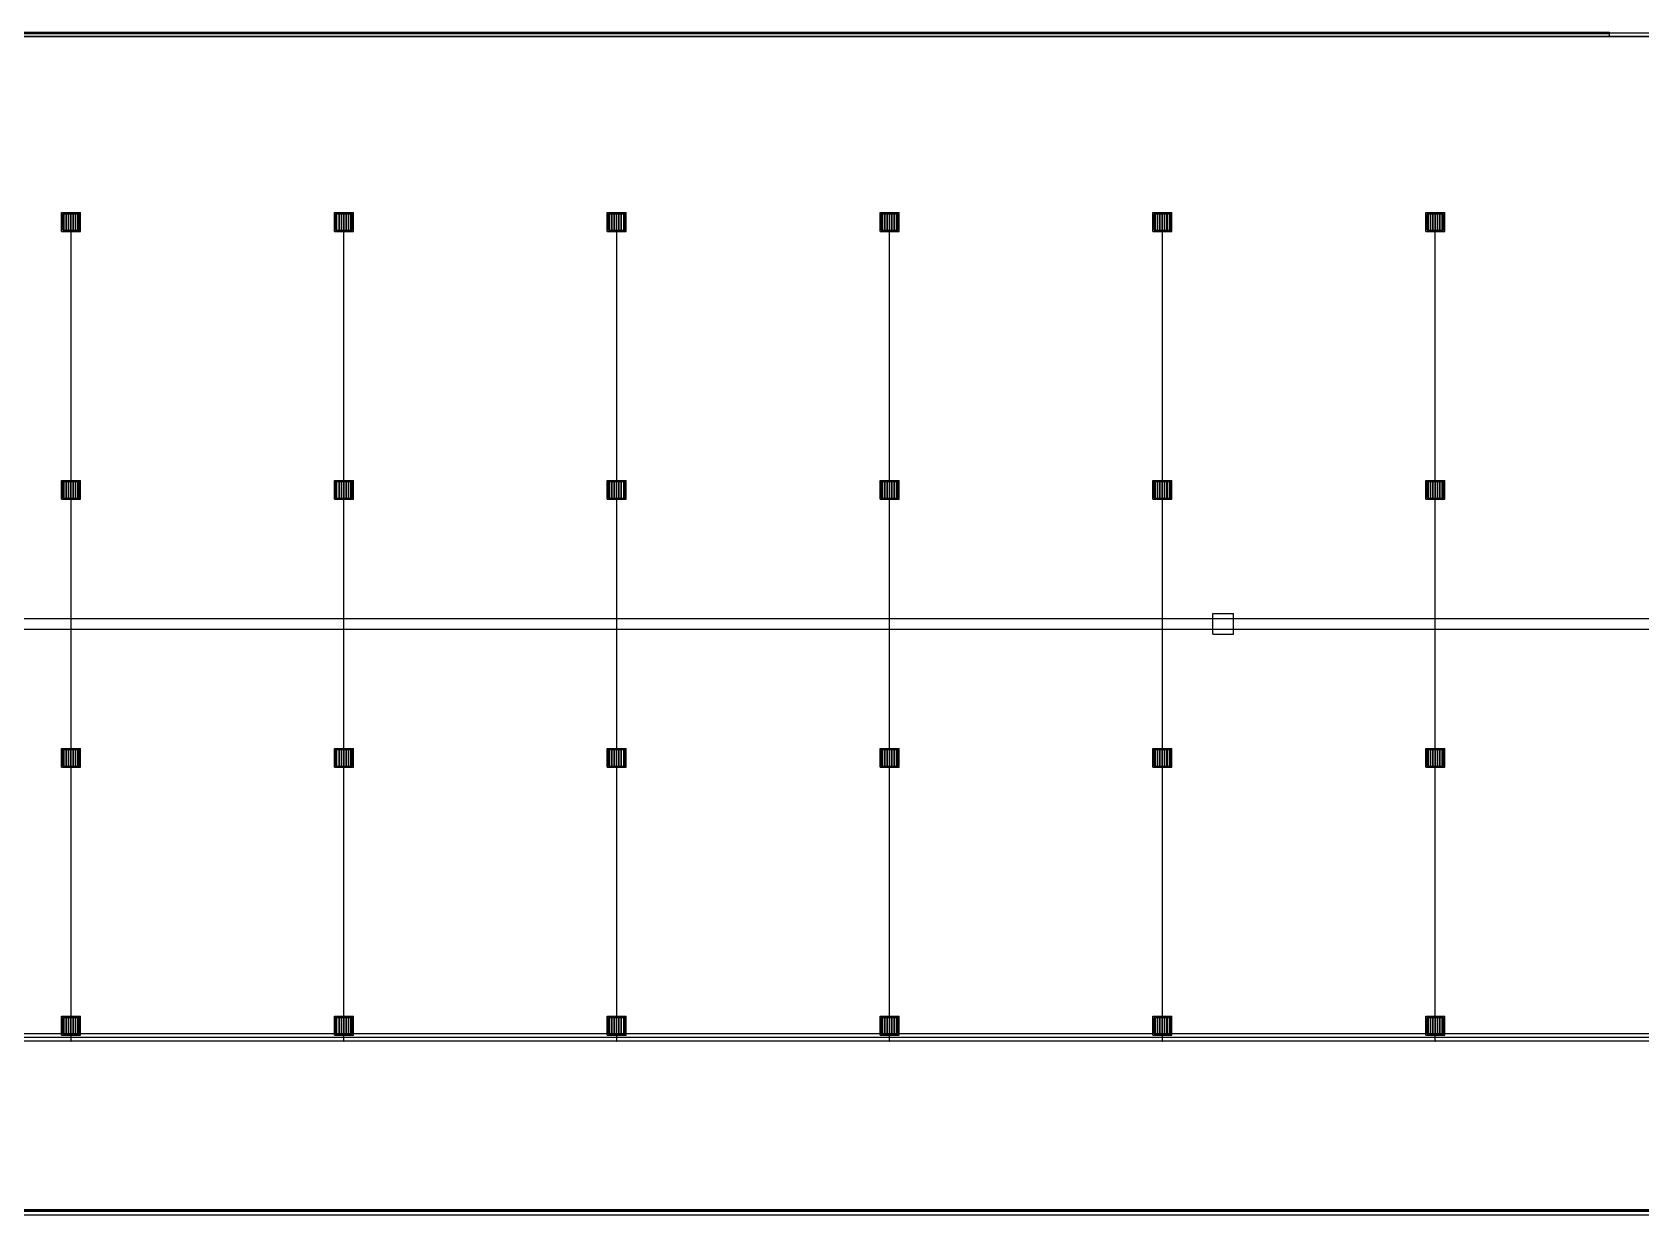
# Model space of a CAD drawing. Header units: millimetres. Extents: x 149000 to 367000, y -238120 to -197978.
# Drawn here: x 261300 to 315737, y -238000 to -197978 of the extents above; entities that cross this region are included whole.
import ezdxf

# ---------------------------------------------------------------- set-up
doc = ezdxf.new("R2010")
doc.units = ezdxf.units.MM

msp = doc.modelspace()

# ---------------------------------------------------------------- linework, layer by layer
at = {"layer": 'electrical'}
for p, q in [((262624.26, -204400), (262608.68, -204400)), ((262608.68, -204400), (262616.47, -204400)), ((262616.47, -204400), (262624.26, -204400)), ((262616.47, -232120), (262616.47, -204400)), ((271857.21, -204400), (271841.62, -204400)), ((271841.62, -204400), (271849.41, -204400)), ((271849.41, -204400), (271857.21, -204400)), ((271849.41, -232120), (271849.41, -204400)), ((281090.15, -204400), (281074.56, -204400)), ((281074.56, -204400), (281082.35, -204400)), ((281082.35, -204400), (281090.15, -204400)), ((281082.35, -232120), (281082.35, -204400)), ((290323.09, -204400), (290307.5, -204400)), ((290307.5, -204400), (290315.29, -204400)), ((290315.29, -204400), (290323.09, -204400)), ((290315.29, -232120), (290315.29, -204400)), ((299556.03, -204400), (299540.44, -204400)), ((299540.44, -204400), (299548.24, -204400)), ((299548.24, -204400), (299556.03, -204400)), ((299548.24, -232120), (299548.24, -204400)), ((308788.97, -204400), (308773.38, -204400)), ((308773.38, -204400), (308781.18, -204400)), ((308781.18, -204400), (308788.97, -204400)), ((308781.18, -232120), (308781.18, -204400)), ((334300, -231880), (181700, -231880)), ((366550, -232120), (179520, -232120)), ((334300, -232000), (181700, -232000)), ((334300, -232120), (181700, -232120)), ((262624.26, -232120), (262608.68, -232120)), ((262608.68, -232120), (262616.47, -232120)), ((262616.47, -232120), (262624.26, -232120)), ((271857.21, -232120), (271841.62, -232120)), ((271841.62, -232120), (271849.41, -232120)), ((271849.41, -232120), (271857.21, -232120)), ((281090.15, -232120), (281074.56, -232120)), ((281074.56, -232120), (281082.35, -232120)), ((281082.35, -232120), (281090.15, -232120)), ((290323.09, -232120), (290307.5, -232120)), ((290307.5, -232120), (290315.29, -232120)), ((290315.29, -232120), (290323.09, -232120)), ((299556.03, -232120), (299540.44, -232120)), ((299540.44, -232120), (299548.24, -232120)), ((299548.24, -232120), (299556.03, -232120)), ((308788.97, -232120), (308773.38, -232120)), ((308773.38, -232120), (308781.18, -232120)), ((308781.18, -232120), (308788.97, -232120)), ((192600, -237820), (366550, -237820))]:
    msp.add_line(p, q, dxfattribs=at)
at = {"layer": 'hvac'}
for p, q in [((301250, -218350), (301250, -217650)), ((301250, -217650), (301950, -217650)), ((301950, -218350), (301950, -217650)), ((181700, -217825), (334300, -217825)), ((181700, -218175), (334300, -218175)), ((301250, -218350), (301950, -218350))]:
    msp.add_line(p, q, dxfattribs=at)
at = {"layer": 'interiors'}
for p, q in [((149000, -198000), (367000, -198000)), ((366880, -198120), (149120, -198120)), ((149125, -198125), (366875, -198125)), ((201320, -197977.5), (314680, -197977.5)), ((201320, -198000), (314680, -198000)), ((201320, -198022.5), (314680, -198022.5)), ((201320, -198120), (314680, -198120)), ((314680, -198022.5), (314680, -197977.5)), ((314680, -198120), (314680, -198000)), ((366880, -237880), (149120, -237880)), ((149125, -237875), (366875, -237875)), ((366880, -237880), (259200, -237880)), ((149000, -238000), (367000, -238000)), ((259200, -238000), (367000, -238000))]:
    msp.add_line(p, q, dxfattribs=at)
at = {"layer": 'lighting'}
for p, q in [((262296.47, -204720), (262296.47, -204080)), ((262296.47, -204080), (262936.47, -204080)), ((262336.47, -204680), (262336.47, -204120)), ((262336.47, -204120), (262896.47, -204120)), ((262370.47, -204670), (262370.47, -204130)), ((262370.47, -204130), (262382.47, -204130)), ((262382.47, -204670), (262382.47, -204130)), ((262450.47, -204670), (262450.47, -204130)), ((262450.47, -204130), (262462.47, -204130)), ((262462.47, -204670), (262462.47, -204130)), ((262530.47, -204670), (262530.47, -204130)), ((262530.47, -204130), (262542.47, -204130)), ((262542.47, -204670), (262542.47, -204130)), ((262610.47, -204670), (262610.47, -204130)), ((262610.47, -204130), (262622.47, -204130)), ((262622.47, -204670), (262622.47, -204130)), ((262690.47, -204670), (262690.47, -204130)), ((262690.47, -204130), (262702.47, -204130)), ((262702.47, -204670), (262702.47, -204130)), ((262770.47, -204670), (262770.47, -204130)), ((262770.47, -204130), (262782.47, -204130)), ((262782.47, -204670), (262782.47, -204130)), ((262850.47, -204670), (262850.47, -204130)), ((262850.47, -204130), (262862.47, -204130)), ((262862.47, -204670), (262862.47, -204130)), ((262896.47, -204680), (262896.47, -204120)), ((262936.47, -204720), (262936.47, -204080)), ((271529.41, -204720), (271529.41, -204080)), ((271529.41, -204080), (272169.41, -204080)), ((271569.41, -204680), (271569.41, -204120)), ((271569.41, -204120), (272129.41, -204120)), ((271603.41, -204670), (271603.41, -204130)), ((271603.41, -204130), (271615.41, -204130)), ((271615.41, -204670), (271615.41, -204130)), ((271683.41, -204670), (271683.41, -204130)), ((271683.41, -204130), (271695.41, -204130)), ((271695.41, -204670), (271695.41, -204130)), ((271763.41, -204670), (271763.41, -204130)), ((271763.41, -204130), (271775.41, -204130)), ((271775.41, -204670), (271775.41, -204130)), ((271843.41, -204670), (271843.41, -204130)), ((271843.41, -204130), (271855.41, -204130)), ((271855.41, -204670), (271855.41, -204130)), ((271923.41, -204670), (271923.41, -204130)), ((271923.41, -204130), (271935.41, -204130)), ((271935.41, -204670), (271935.41, -204130)), ((272003.41, -204670), (272003.41, -204130)), ((272003.41, -204130), (272015.41, -204130)), ((272015.41, -204670), (272015.41, -204130)), ((272083.41, -204670), (272083.41, -204130)), ((272083.41, -204130), (272095.41, -204130)), ((272095.41, -204670), (272095.41, -204130)), ((272129.41, -204680), (272129.41, -204120)), ((272169.41, -204720), (272169.41, -204080)), ((280762.35, -204720), (280762.35, -204080)), ((280762.35, -204080), (281402.35, -204080)), ((280802.35, -204680), (280802.35, -204120)), ((280802.35, -204120), (281362.35, -204120)), ((280836.35, -204670), (280836.35, -204130)), ((280836.35, -204130), (280848.35, -204130)), ((280848.35, -204670), (280848.35, -204130)), ((280916.35, -204670), (280916.35, -204130)), ((280916.35, -204130), (280928.35, -204130)), ((280928.35, -204670), (280928.35, -204130)), ((280996.35, -204670), (280996.35, -204130)), ((280996.35, -204130), (281008.35, -204130)), ((281008.35, -204670), (281008.35, -204130)), ((281076.35, -204670), (281076.35, -204130)), ((281076.35, -204130), (281088.35, -204130)), ((281088.35, -204670), (281088.35, -204130)), ((281156.35, -204670), (281156.35, -204130)), ((281156.35, -204130), (281168.35, -204130)), ((281168.35, -204670), (281168.35, -204130)), ((281236.35, -204670), (281236.35, -204130)), ((281236.35, -204130), (281248.35, -204130)), ((281248.35, -204670), (281248.35, -204130)), ((281316.35, -204670), (281316.35, -204130)), ((281316.35, -204130), (281328.35, -204130)), ((281328.35, -204670), (281328.35, -204130)), ((281362.35, -204680), (281362.35, -204120)), ((281402.35, -204720), (281402.35, -204080)), ((289995.29, -204720), (289995.29, -204080)), ((289995.29, -204080), (290635.29, -204080)), ((290035.29, -204680), (290035.29, -204120)), ((290035.29, -204120), (290595.29, -204120)), ((290069.29, -204670), (290069.29, -204130)), ((290069.29, -204130), (290081.29, -204130)), ((290081.29, -204670), (290081.29, -204130)), ((290149.29, -204670), (290149.29, -204130)), ((290149.29, -204130), (290161.29, -204130)), ((290161.29, -204670), (290161.29, -204130)), ((290229.29, -204670), (290229.29, -204130)), ((290229.29, -204130), (290241.29, -204130)), ((290241.29, -204670), (290241.29, -204130)), ((290309.29, -204670), (290309.29, -204130)), ((290309.29, -204130), (290321.29, -204130)), ((290321.29, -204670), (290321.29, -204130)), ((290389.29, -204670), (290389.29, -204130)), ((290389.29, -204130), (290401.29, -204130)), ((290401.29, -204670), (290401.29, -204130)), ((290469.29, -204670), (290469.29, -204130)), ((290469.29, -204130), (290481.29, -204130)), ((290481.29, -204670), (290481.29, -204130)), ((290549.29, -204670), (290549.29, -204130)), ((290549.29, -204130), (290561.29, -204130)), ((290561.29, -204670), (290561.29, -204130)), ((290595.29, -204680), (290595.29, -204120)), ((290635.29, -204720), (290635.29, -204080)), ((299228.24, -204720), (299228.24, -204080)), ((299228.24, -204080), (299868.24, -204080)), ((299268.24, -204680), (299268.24, -204120)), ((299268.24, -204120), (299828.24, -204120)), ((299302.24, -204670), (299302.24, -204130)), ((299302.24, -204130), (299314.24, -204130)), ((299314.24, -204670), (299314.24, -204130)), ((299382.24, -204670), (299382.24, -204130)), ((299382.24, -204130), (299394.24, -204130)), ((299394.24, -204670), (299394.24, -204130)), ((299462.24, -204670), (299462.24, -204130)), ((299462.24, -204130), (299474.24, -204130)), ((299474.24, -204670), (299474.24, -204130)), ((299542.24, -204670), (299542.24, -204130)), ((299542.24, -204130), (299554.24, -204130)), ((299554.24, -204670), (299554.24, -204130)), ((299622.24, -204670), (299622.24, -204130)), ((299622.24, -204130), (299634.24, -204130)), ((299634.24, -204670), (299634.24, -204130)), ((299702.24, -204670), (299702.24, -204130)), ((299702.24, -204130), (299714.24, -204130)), ((299714.24, -204670), (299714.24, -204130)), ((299782.24, -204670), (299782.24, -204130)), ((299782.24, -204130), (299794.24, -204130)), ((299794.24, -204670), (299794.24, -204130)), ((299828.24, -204680), (299828.24, -204120)), ((299868.24, -204720), (299868.24, -204080)), ((308461.18, -204720), (308461.18, -204080)), ((308461.18, -204080), (309101.18, -204080)), ((308501.18, -204680), (308501.18, -204120)), ((308501.18, -204120), (309061.18, -204120)), ((308535.18, -204670), (308535.18, -204130)), ((308535.18, -204130), (308547.18, -204130)), ((308547.18, -204670), (308547.18, -204130)), ((308615.18, -204670), (308615.18, -204130)), ((308615.18, -204130), (308627.18, -204130)), ((308627.18, -204670), (308627.18, -204130)), ((308695.18, -204670), (308695.18, -204130)), ((308695.18, -204130), (308707.18, -204130)), ((308707.18, -204670), (308707.18, -204130)), ((308775.18, -204670), (308775.18, -204130)), ((308775.18, -204130), (308787.18, -204130)), ((308787.18, -204670), (308787.18, -204130)), ((308855.18, -204670), (308855.18, -204130)), ((308855.18, -204130), (308867.18, -204130)), ((308867.18, -204670), (308867.18, -204130)), ((308935.18, -204670), (308935.18, -204130)), ((308935.18, -204130), (308947.18, -204130)), ((308947.18, -204670), (308947.18, -204130)), ((309015.18, -204670), (309015.18, -204130)), ((309015.18, -204130), (309027.18, -204130)), ((309027.18, -204670), (309027.18, -204130)), ((309061.18, -204680), (309061.18, -204120)), ((309101.18, -204720), (309101.18, -204080)), ((262336.47, -204680), (262896.47, -204680)), ((262370.47, -204670), (262382.47, -204670)), ((262450.47, -204670), (262462.47, -204670)), ((262530.47, -204670), (262542.47, -204670)), ((262610.47, -204670), (262622.47, -204670)), ((262625.47, -204400), (262611.97, -204392.21)), ((262611.97, -204392.21), (262611.97, -204407.79)), ((262611.97, -204407.79), (262625.47, -204400)), ((262690.47, -204670), (262702.47, -204670)), ((262770.47, -204670), (262782.47, -204670)), ((262850.47, -204670), (262862.47, -204670)), ((271569.41, -204680), (272129.41, -204680)), ((271603.41, -204670), (271615.41, -204670)), ((271683.41, -204670), (271695.41, -204670)), ((271763.41, -204670), (271775.41, -204670)), ((271843.41, -204670), (271855.41, -204670)), ((271858.41, -204400), (271844.91, -204392.21)), ((271844.91, -204392.21), (271844.91, -204407.79)), ((271844.91, -204407.79), (271858.41, -204400)), ((271923.41, -204670), (271935.41, -204670)), ((272003.41, -204670), (272015.41, -204670)), ((272083.41, -204670), (272095.41, -204670)), ((280802.35, -204680), (281362.35, -204680)), ((280836.35, -204670), (280848.35, -204670)), ((280916.35, -204670), (280928.35, -204670)), ((280996.35, -204670), (281008.35, -204670)), ((281076.35, -204670), (281088.35, -204670)), ((281091.35, -204400), (281077.85, -204392.21)), ((281077.85, -204392.21), (281077.85, -204407.79)), ((281077.85, -204407.79), (281091.35, -204400)), ((281156.35, -204670), (281168.35, -204670)), ((281236.35, -204670), (281248.35, -204670)), ((281316.35, -204670), (281328.35, -204670)), ((290035.29, -204680), (290595.29, -204680)), ((290069.29, -204670), (290081.29, -204670)), ((290149.29, -204670), (290161.29, -204670)), ((290229.29, -204670), (290241.29, -204670)), ((290309.29, -204670), (290321.29, -204670)), ((290324.29, -204400), (290310.79, -204392.21)), ((290310.79, -204392.21), (290310.79, -204407.79)), ((290310.79, -204407.79), (290324.29, -204400)), ((290389.29, -204670), (290401.29, -204670)), ((290469.29, -204670), (290481.29, -204670)), ((290549.29, -204670), (290561.29, -204670)), ((299268.24, -204680), (299828.24, -204680)), ((299302.24, -204670), (299314.24, -204670)), ((299382.24, -204670), (299394.24, -204670)), ((299462.24, -204670), (299474.24, -204670)), ((299542.24, -204670), (299554.24, -204670)), ((299557.24, -204400), (299543.74, -204392.21)), ((299543.74, -204392.21), (299543.74, -204407.79)), ((299543.74, -204407.79), (299557.24, -204400)), ((299622.24, -204670), (299634.24, -204670)), ((299702.24, -204670), (299714.24, -204670)), ((299782.24, -204670), (299794.24, -204670)), ((308501.18, -204680), (309061.18, -204680)), ((308535.18, -204670), (308547.18, -204670)), ((308615.18, -204670), (308627.18, -204670)), ((308695.18, -204670), (308707.18, -204670)), ((308775.18, -204670), (308787.18, -204670)), ((308790.18, -204400), (308776.68, -204392.21)), ((308776.68, -204392.21), (308776.68, -204407.79)), ((308776.68, -204407.79), (308790.18, -204400)), ((308855.18, -204670), (308867.18, -204670)), ((308935.18, -204670), (308947.18, -204670)), ((309015.18, -204670), (309027.18, -204670)), ((262296.47, -204720), (262936.47, -204720)), ((271529.41, -204720), (272169.41, -204720)), ((280762.35, -204720), (281402.35, -204720)), ((289995.29, -204720), (290635.29, -204720)), ((299228.24, -204720), (299868.24, -204720)), ((308461.18, -204720), (309101.18, -204720)), ((262296.47, -213786.67), (262296.47, -213146.67)), ((262296.47, -213146.67), (262936.47, -213146.67)), ((262336.47, -213746.67), (262336.47, -213186.67)), ((262336.47, -213186.67), (262896.47, -213186.67)), ((262370.47, -213736.67), (262370.47, -213196.67)), ((262370.47, -213196.67), (262382.47, -213196.67)), ((262382.47, -213736.67), (262382.47, -213196.67)), ((262450.47, -213736.67), (262450.47, -213196.67)), ((262450.47, -213196.67), (262462.47, -213196.67)), ((262462.47, -213736.67), (262462.47, -213196.67)), ((262530.47, -213736.67), (262530.47, -213196.67)), ((262530.47, -213196.67), (262542.47, -213196.67)), ((262542.47, -213736.67), (262542.47, -213196.67)), ((262610.47, -213736.67), (262610.47, -213196.67)), ((262610.47, -213196.67), (262622.47, -213196.67)), ((262622.47, -213736.67), (262622.47, -213196.67)), ((262690.47, -213736.67), (262690.47, -213196.67)), ((262690.47, -213196.67), (262702.47, -213196.67)), ((262702.47, -213736.67), (262702.47, -213196.67)), ((262770.47, -213736.67), (262770.47, -213196.67)), ((262770.47, -213196.67), (262782.47, -213196.67)), ((262782.47, -213736.67), (262782.47, -213196.67)), ((262850.47, -213736.67), (262850.47, -213196.67)), ((262850.47, -213196.67), (262862.47, -213196.67)), ((262862.47, -213736.67), (262862.47, -213196.67)), ((262896.47, -213746.67), (262896.47, -213186.67)), ((262936.47, -213786.67), (262936.47, -213146.67)), ((271529.41, -213786.67), (271529.41, -213146.67)), ((271529.41, -213146.67), (272169.41, -213146.67)), ((271569.41, -213746.67), (271569.41, -213186.67)), ((271569.41, -213186.67), (272129.41, -213186.67)), ((271603.41, -213736.67), (271603.41, -213196.67)), ((271603.41, -213196.67), (271615.41, -213196.67)), ((271615.41, -213736.67), (271615.41, -213196.67)), ((271683.41, -213736.67), (271683.41, -213196.67)), ((271683.41, -213196.67), (271695.41, -213196.67)), ((271695.41, -213736.67), (271695.41, -213196.67)), ((271763.41, -213736.67), (271763.41, -213196.67)), ((271763.41, -213196.67), (271775.41, -213196.67)), ((271775.41, -213736.67), (271775.41, -213196.67)), ((271843.41, -213736.67), (271843.41, -213196.67)), ((271843.41, -213196.67), (271855.41, -213196.67)), ((271855.41, -213736.67), (271855.41, -213196.67)), ((271923.41, -213736.67), (271923.41, -213196.67)), ((271923.41, -213196.67), (271935.41, -213196.67)), ((271935.41, -213736.67), (271935.41, -213196.67)), ((272003.41, -213736.67), (272003.41, -213196.67)), ((272003.41, -213196.67), (272015.41, -213196.67)), ((272015.41, -213736.67), (272015.41, -213196.67)), ((272083.41, -213736.67), (272083.41, -213196.67)), ((272083.41, -213196.67), (272095.41, -213196.67)), ((272095.41, -213736.67), (272095.41, -213196.67)), ((272129.41, -213746.67), (272129.41, -213186.67)), ((272169.41, -213786.67), (272169.41, -213146.67)), ((280762.35, -213786.67), (280762.35, -213146.67)), ((280762.35, -213146.67), (281402.35, -213146.67)), ((280802.35, -213746.67), (280802.35, -213186.67)), ((280802.35, -213186.67), (281362.35, -213186.67)), ((280836.35, -213736.67), (280836.35, -213196.67)), ((280836.35, -213196.67), (280848.35, -213196.67)), ((280848.35, -213736.67), (280848.35, -213196.67)), ((280916.35, -213736.67), (280916.35, -213196.67)), ((280916.35, -213196.67), (280928.35, -213196.67)), ((280928.35, -213736.67), (280928.35, -213196.67)), ((280996.35, -213736.67), (280996.35, -213196.67)), ((280996.35, -213196.67), (281008.35, -213196.67)), ((281008.35, -213736.67), (281008.35, -213196.67)), ((281076.35, -213736.67), (281076.35, -213196.67)), ((281076.35, -213196.67), (281088.35, -213196.67)), ((281088.35, -213736.67), (281088.35, -213196.67)), ((281156.35, -213736.67), (281156.35, -213196.67)), ((281156.35, -213196.67), (281168.35, -213196.67)), ((281168.35, -213736.67), (281168.35, -213196.67)), ((281236.35, -213736.67), (281236.35, -213196.67)), ((281236.35, -213196.67), (281248.35, -213196.67)), ((281248.35, -213736.67), (281248.35, -213196.67)), ((281316.35, -213736.67), (281316.35, -213196.67)), ((281316.35, -213196.67), (281328.35, -213196.67)), ((281328.35, -213736.67), (281328.35, -213196.67)), ((281362.35, -213746.67), (281362.35, -213186.67)), ((281402.35, -213786.67), (281402.35, -213146.67)), ((289995.29, -213786.67), (289995.29, -213146.67)), ((289995.29, -213146.67), (290635.29, -213146.67)), ((290035.29, -213746.67), (290035.29, -213186.67)), ((290035.29, -213186.67), (290595.29, -213186.67)), ((290069.29, -213736.67), (290069.29, -213196.67)), ((290069.29, -213196.67), (290081.29, -213196.67)), ((290081.29, -213736.67), (290081.29, -213196.67)), ((290149.29, -213736.67), (290149.29, -213196.67)), ((290149.29, -213196.67), (290161.29, -213196.67)), ((290161.29, -213736.67), (290161.29, -213196.67)), ((290229.29, -213736.67), (290229.29, -213196.67)), ((290229.29, -213196.67), (290241.29, -213196.67)), ((290241.29, -213736.67), (290241.29, -213196.67)), ((290309.29, -213736.67), (290309.29, -213196.67)), ((290309.29, -213196.67), (290321.29, -213196.67)), ((290321.29, -213736.67), (290321.29, -213196.67)), ((290389.29, -213736.67), (290389.29, -213196.67)), ((290389.29, -213196.67), (290401.29, -213196.67)), ((290401.29, -213736.67), (290401.29, -213196.67)), ((290469.29, -213736.67), (290469.29, -213196.67)), ((290469.29, -213196.67), (290481.29, -213196.67)), ((290481.29, -213736.67), (290481.29, -213196.67)), ((290549.29, -213736.67), (290549.29, -213196.67)), ((290549.29, -213196.67), (290561.29, -213196.67)), ((290561.29, -213736.67), (290561.29, -213196.67)), ((290595.29, -213746.67), (290595.29, -213186.67)), ((290635.29, -213786.67), (290635.29, -213146.67)), ((299228.24, -213786.67), (299228.24, -213146.67)), ((299228.24, -213146.67), (299868.24, -213146.67)), ((299268.24, -213746.67), (299268.24, -213186.67)), ((299268.24, -213186.67), (299828.24, -213186.67)), ((299302.24, -213736.67), (299302.24, -213196.67)), ((299302.24, -213196.67), (299314.24, -213196.67)), ((299314.24, -213736.67), (299314.24, -213196.67)), ((299382.24, -213736.67), (299382.24, -213196.67)), ((299382.24, -213196.67), (299394.24, -213196.67)), ((299394.24, -213736.67), (299394.24, -213196.67)), ((299462.24, -213736.67), (299462.24, -213196.67)), ((299462.24, -213196.67), (299474.24, -213196.67)), ((299474.24, -213736.67), (299474.24, -213196.67)), ((299542.24, -213736.67), (299542.24, -213196.67)), ((299542.24, -213196.67), (299554.24, -213196.67)), ((299554.24, -213736.67), (299554.24, -213196.67)), ((299622.24, -213736.67), (299622.24, -213196.67)), ((299622.24, -213196.67), (299634.24, -213196.67)), ((299634.24, -213736.67), (299634.24, -213196.67)), ((299702.24, -213736.67), (299702.24, -213196.67)), ((299702.24, -213196.67), (299714.24, -213196.67)), ((299714.24, -213736.67), (299714.24, -213196.67)), ((299782.24, -213736.67), (299782.24, -213196.67)), ((299782.24, -213196.67), (299794.24, -213196.67)), ((299794.24, -213736.67), (299794.24, -213196.67)), ((299828.24, -213746.67), (299828.24, -213186.67)), ((299868.24, -213786.67), (299868.24, -213146.67)), ((308461.18, -213786.67), (308461.18, -213146.67)), ((308461.18, -213146.67), (309101.18, -213146.67)), ((308501.18, -213746.67), (308501.18, -213186.67)), ((308501.18, -213186.67), (309061.18, -213186.67)), ((308535.18, -213736.67), (308535.18, -213196.67)), ((308535.18, -213196.67), (308547.18, -213196.67)), ((308547.18, -213736.67), (308547.18, -213196.67)), ((308615.18, -213736.67), (308615.18, -213196.67)), ((308615.18, -213196.67), (308627.18, -213196.67)), ((308627.18, -213736.67), (308627.18, -213196.67)), ((308695.18, -213736.67), (308695.18, -213196.67)), ((308695.18, -213196.67), (308707.18, -213196.67)), ((308707.18, -213736.67), (308707.18, -213196.67)), ((308775.18, -213736.67), (308775.18, -213196.67)), ((308775.18, -213196.67), (308787.18, -213196.67)), ((308787.18, -213736.67), (308787.18, -213196.67)), ((308855.18, -213736.67), (308855.18, -213196.67)), ((308855.18, -213196.67), (308867.18, -213196.67)), ((308867.18, -213736.67), (308867.18, -213196.67)), ((308935.18, -213736.67), (308935.18, -213196.67)), ((308935.18, -213196.67), (308947.18, -213196.67)), ((308947.18, -213736.67), (308947.18, -213196.67)), ((309015.18, -213736.67), (309015.18, -213196.67)), ((309015.18, -213196.67), (309027.18, -213196.67)), ((309027.18, -213736.67), (309027.18, -213196.67)), ((309061.18, -213746.67), (309061.18, -213186.67)), ((309101.18, -213786.67), (309101.18, -213146.67)), ((262296.47, -213786.67), (262936.47, -213786.67)), ((262336.47, -213746.67), (262896.47, -213746.67)), ((262370.47, -213736.67), (262382.47, -213736.67)), ((262450.47, -213736.67), (262462.47, -213736.67)), ((262530.47, -213736.67), (262542.47, -213736.67)), ((262610.47, -213736.67), (262622.47, -213736.67)), ((262625.47, -213466.67), (262611.97, -213458.87)), ((262611.97, -213458.87), (262611.97, -213474.46)), ((262611.97, -213474.46), (262625.47, -213466.67)), ((262690.47, -213736.67), (262702.47, -213736.67)), ((262770.47, -213736.67), (262782.47, -213736.67)), ((262850.47, -213736.67), (262862.47, -213736.67)), ((271529.41, -213786.67), (272169.41, -213786.67)), ((271569.41, -213746.67), (272129.41, -213746.67)), ((271603.41, -213736.67), (271615.41, -213736.67)), ((271683.41, -213736.67), (271695.41, -213736.67)), ((271763.41, -213736.67), (271775.41, -213736.67)), ((271843.41, -213736.67), (271855.41, -213736.67)), ((271858.41, -213466.67), (271844.91, -213458.87)), ((271844.91, -213458.87), (271844.91, -213474.46)), ((271844.91, -213474.46), (271858.41, -213466.67)), ((271923.41, -213736.67), (271935.41, -213736.67)), ((272003.41, -213736.67), (272015.41, -213736.67)), ((272083.41, -213736.67), (272095.41, -213736.67)), ((280762.35, -213786.67), (281402.35, -213786.67)), ((280802.35, -213746.67), (281362.35, -213746.67)), ((280836.35, -213736.67), (280848.35, -213736.67)), ((280916.35, -213736.67), (280928.35, -213736.67)), ((280996.35, -213736.67), (281008.35, -213736.67)), ((281076.35, -213736.67), (281088.35, -213736.67)), ((281091.35, -213466.67), (281077.85, -213458.87)), ((281077.85, -213458.87), (281077.85, -213474.46)), ((281077.85, -213474.46), (281091.35, -213466.67)), ((281156.35, -213736.67), (281168.35, -213736.67)), ((281236.35, -213736.67), (281248.35, -213736.67)), ((281316.35, -213736.67), (281328.35, -213736.67)), ((289995.29, -213786.67), (290635.29, -213786.67)), ((290035.29, -213746.67), (290595.29, -213746.67)), ((290069.29, -213736.67), (290081.29, -213736.67)), ((290149.29, -213736.67), (290161.29, -213736.67)), ((290229.29, -213736.67), (290241.29, -213736.67)), ((290309.29, -213736.67), (290321.29, -213736.67)), ((290324.29, -213466.67), (290310.79, -213458.87)), ((290310.79, -213458.87), (290310.79, -213474.46)), ((290310.79, -213474.46), (290324.29, -213466.67)), ((290389.29, -213736.67), (290401.29, -213736.67)), ((290469.29, -213736.67), (290481.29, -213736.67)), ((290549.29, -213736.67), (290561.29, -213736.67)), ((299228.24, -213786.67), (299868.24, -213786.67)), ((299268.24, -213746.67), (299828.24, -213746.67)), ((299302.24, -213736.67), (299314.24, -213736.67)), ((299382.24, -213736.67), (299394.24, -213736.67)), ((299462.24, -213736.67), (299474.24, -213736.67)), ((299542.24, -213736.67), (299554.24, -213736.67)), ((299557.24, -213466.67), (299543.74, -213458.87)), ((299543.74, -213458.87), (299543.74, -213474.46)), ((299543.74, -213474.46), (299557.24, -213466.67)), ((299622.24, -213736.67), (299634.24, -213736.67)), ((299702.24, -213736.67), (299714.24, -213736.67)), ((299782.24, -213736.67), (299794.24, -213736.67)), ((308461.18, -213786.67), (309101.18, -213786.67)), ((308501.18, -213746.67), (309061.18, -213746.67)), ((308535.18, -213736.67), (308547.18, -213736.67)), ((308615.18, -213736.67), (308627.18, -213736.67)), ((308695.18, -213736.67), (308707.18, -213736.67)), ((308775.18, -213736.67), (308787.18, -213736.67)), ((308790.18, -213466.67), (308776.68, -213458.87)), ((308776.68, -213458.87), (308776.68, -213474.46)), ((308776.68, -213474.46), (308790.18, -213466.67)), ((308855.18, -213736.67), (308867.18, -213736.67)), ((308935.18, -213736.67), (308947.18, -213736.67)), ((309015.18, -213736.67), (309027.18, -213736.67)), ((262296.47, -222853.33), (262296.47, -222213.33)), ((262296.47, -222213.33), (262936.47, -222213.33)), ((262336.47, -222813.33), (262336.47, -222253.33)), ((262336.47, -222253.33), (262896.47, -222253.33)), ((262370.47, -222803.33), (262370.47, -222263.33)), ((262370.47, -222263.33), (262382.47, -222263.33)), ((262382.47, -222803.33), (262382.47, -222263.33)), ((262450.47, -222803.33), (262450.47, -222263.33)), ((262450.47, -222263.33), (262462.47, -222263.33)), ((262462.47, -222803.33), (262462.47, -222263.33)), ((262530.47, -222803.33), (262530.47, -222263.33)), ((262530.47, -222263.33), (262542.47, -222263.33)), ((262542.47, -222803.33), (262542.47, -222263.33)), ((262610.47, -222803.33), (262610.47, -222263.33)), ((262610.47, -222263.33), (262622.47, -222263.33)), ((262625.47, -222533.33), (262611.97, -222525.54)), ((262611.97, -222525.54), (262611.97, -222541.13)), ((262611.97, -222541.13), (262625.47, -222533.33)), ((262622.47, -222803.33), (262622.47, -222263.33)), ((262690.47, -222803.33), (262690.47, -222263.33)), ((262690.47, -222263.33), (262702.47, -222263.33)), ((262702.47, -222803.33), (262702.47, -222263.33)), ((262770.47, -222803.33), (262770.47, -222263.33)), ((262770.47, -222263.33), (262782.47, -222263.33)), ((262782.47, -222803.33), (262782.47, -222263.33)), ((262850.47, -222803.33), (262850.47, -222263.33)), ((262850.47, -222263.33), (262862.47, -222263.33)), ((262862.47, -222803.33), (262862.47, -222263.33)), ((262896.47, -222813.33), (262896.47, -222253.33)), ((262936.47, -222853.33), (262936.47, -222213.33)), ((271529.41, -222853.33), (271529.41, -222213.33)), ((271529.41, -222213.33), (272169.41, -222213.33)), ((271569.41, -222813.33), (271569.41, -222253.33)), ((271569.41, -222253.33), (272129.41, -222253.33)), ((271603.41, -222803.33), (271603.41, -222263.33)), ((271603.41, -222263.33), (271615.41, -222263.33)), ((271615.41, -222803.33), (271615.41, -222263.33)), ((271683.41, -222803.33), (271683.41, -222263.33)), ((271683.41, -222263.33), (271695.41, -222263.33)), ((271695.41, -222803.33), (271695.41, -222263.33)), ((271763.41, -222803.33), (271763.41, -222263.33)), ((271763.41, -222263.33), (271775.41, -222263.33)), ((271775.41, -222803.33), (271775.41, -222263.33)), ((271843.41, -222803.33), (271843.41, -222263.33)), ((271843.41, -222263.33), (271855.41, -222263.33)), ((271858.41, -222533.33), (271844.91, -222525.54)), ((271844.91, -222525.54), (271844.91, -222541.13)), ((271844.91, -222541.13), (271858.41, -222533.33)), ((271855.41, -222803.33), (271855.41, -222263.33)), ((271923.41, -222803.33), (271923.41, -222263.33)), ((271923.41, -222263.33), (271935.41, -222263.33)), ((271935.41, -222803.33), (271935.41, -222263.33)), ((272003.41, -222803.33), (272003.41, -222263.33)), ((272003.41, -222263.33), (272015.41, -222263.33)), ((272015.41, -222803.33), (272015.41, -222263.33)), ((272083.41, -222803.33), (272083.41, -222263.33)), ((272083.41, -222263.33), (272095.41, -222263.33)), ((272095.41, -222803.33), (272095.41, -222263.33)), ((272129.41, -222813.33), (272129.41, -222253.33)), ((272169.41, -222853.33), (272169.41, -222213.33)), ((280762.35, -222853.33), (280762.35, -222213.33)), ((280762.35, -222213.33), (281402.35, -222213.33)), ((280802.35, -222813.33), (280802.35, -222253.33)), ((280802.35, -222253.33), (281362.35, -222253.33)), ((280836.35, -222803.33), (280836.35, -222263.33)), ((280836.35, -222263.33), (280848.35, -222263.33)), ((280848.35, -222803.33), (280848.35, -222263.33)), ((280916.35, -222803.33), (280916.35, -222263.33)), ((280916.35, -222263.33), (280928.35, -222263.33)), ((280928.35, -222803.33), (280928.35, -222263.33)), ((280996.35, -222803.33), (280996.35, -222263.33)), ((280996.35, -222263.33), (281008.35, -222263.33)), ((281008.35, -222803.33), (281008.35, -222263.33)), ((281076.35, -222803.33), (281076.35, -222263.33)), ((281076.35, -222263.33), (281088.35, -222263.33)), ((281091.35, -222533.33), (281077.85, -222525.54)), ((281077.85, -222525.54), (281077.85, -222541.13)), ((281077.85, -222541.13), (281091.35, -222533.33)), ((281088.35, -222803.33), (281088.35, -222263.33)), ((281156.35, -222803.33), (281156.35, -222263.33)), ((281156.35, -222263.33), (281168.35, -222263.33)), ((281168.35, -222803.33), (281168.35, -222263.33)), ((281236.35, -222803.33), (281236.35, -222263.33)), ((281236.35, -222263.33), (281248.35, -222263.33)), ((281248.35, -222803.33), (281248.35, -222263.33)), ((281316.35, -222803.33), (281316.35, -222263.33)), ((281316.35, -222263.33), (281328.35, -222263.33)), ((281328.35, -222803.33), (281328.35, -222263.33)), ((281362.35, -222813.33), (281362.35, -222253.33)), ((281402.35, -222853.33), (281402.35, -222213.33)), ((289995.29, -222853.33), (289995.29, -222213.33)), ((289995.29, -222213.33), (290635.29, -222213.33)), ((290035.29, -222813.33), (290035.29, -222253.33)), ((290035.29, -222253.33), (290595.29, -222253.33)), ((290069.29, -222803.33), (290069.29, -222263.33)), ((290069.29, -222263.33), (290081.29, -222263.33)), ((290081.29, -222803.33), (290081.29, -222263.33)), ((290149.29, -222803.33), (290149.29, -222263.33)), ((290149.29, -222263.33), (290161.29, -222263.33)), ((290161.29, -222803.33), (290161.29, -222263.33)), ((290229.29, -222803.33), (290229.29, -222263.33)), ((290229.29, -222263.33), (290241.29, -222263.33)), ((290241.29, -222803.33), (290241.29, -222263.33)), ((290309.29, -222803.33), (290309.29, -222263.33)), ((290309.29, -222263.33), (290321.29, -222263.33)), ((290324.29, -222533.33), (290310.79, -222525.54)), ((290310.79, -222525.54), (290310.79, -222541.13)), ((290310.79, -222541.13), (290324.29, -222533.33)), ((290321.29, -222803.33), (290321.29, -222263.33)), ((290389.29, -222803.33), (290389.29, -222263.33)), ((290389.29, -222263.33), (290401.29, -222263.33)), ((290401.29, -222803.33), (290401.29, -222263.33)), ((290469.29, -222803.33), (290469.29, -222263.33)), ((290469.29, -222263.33), (290481.29, -222263.33)), ((290481.29, -222803.33), (290481.29, -222263.33)), ((290549.29, -222803.33), (290549.29, -222263.33)), ((290549.29, -222263.33), (290561.29, -222263.33)), ((290561.29, -222803.33), (290561.29, -222263.33)), ((290595.29, -222813.33), (290595.29, -222253.33)), ((290635.29, -222853.33), (290635.29, -222213.33)), ((299228.24, -222853.33), (299228.24, -222213.33)), ((299228.24, -222213.33), (299868.24, -222213.33)), ((299268.24, -222813.33), (299268.24, -222253.33)), ((299268.24, -222253.33), (299828.24, -222253.33)), ((299302.24, -222803.33), (299302.24, -222263.33)), ((299302.24, -222263.33), (299314.24, -222263.33)), ((299314.24, -222803.33), (299314.24, -222263.33)), ((299382.24, -222803.33), (299382.24, -222263.33)), ((299382.24, -222263.33), (299394.24, -222263.33)), ((299394.24, -222803.33), (299394.24, -222263.33)), ((299462.24, -222803.33), (299462.24, -222263.33)), ((299462.24, -222263.33), (299474.24, -222263.33)), ((299474.24, -222803.33), (299474.24, -222263.33)), ((299542.24, -222803.33), (299542.24, -222263.33)), ((299542.24, -222263.33), (299554.24, -222263.33)), ((299557.24, -222533.33), (299543.74, -222525.54)), ((299543.74, -222525.54), (299543.74, -222541.13)), ((299543.74, -222541.13), (299557.24, -222533.33)), ((299554.24, -222803.33), (299554.24, -222263.33)), ((299622.24, -222803.33), (299622.24, -222263.33)), ((299622.24, -222263.33), (299634.24, -222263.33)), ((299634.24, -222803.33), (299634.24, -222263.33)), ((299702.24, -222803.33), (299702.24, -222263.33)), ((299702.24, -222263.33), (299714.24, -222263.33)), ((299714.24, -222803.33), (299714.24, -222263.33)), ((299782.24, -222803.33), (299782.24, -222263.33)), ((299782.24, -222263.33), (299794.24, -222263.33)), ((299794.24, -222803.33), (299794.24, -222263.33)), ((299828.24, -222813.33), (299828.24, -222253.33)), ((299868.24, -222853.33), (299868.24, -222213.33)), ((308461.18, -222853.33), (308461.18, -222213.33)), ((308461.18, -222213.33), (309101.18, -222213.33)), ((308501.18, -222813.33), (308501.18, -222253.33)), ((308501.18, -222253.33), (309061.18, -222253.33)), ((308535.18, -222803.33), (308535.18, -222263.33)), ((308535.18, -222263.33), (308547.18, -222263.33)), ((308547.18, -222803.33), (308547.18, -222263.33)), ((308615.18, -222803.33), (308615.18, -222263.33)), ((308615.18, -222263.33), (308627.18, -222263.33)), ((308627.18, -222803.33), (308627.18, -222263.33)), ((308695.18, -222803.33), (308695.18, -222263.33)), ((308695.18, -222263.33), (308707.18, -222263.33)), ((308707.18, -222803.33), (308707.18, -222263.33)), ((308775.18, -222803.33), (308775.18, -222263.33)), ((308775.18, -222263.33), (308787.18, -222263.33)), ((308790.18, -222533.33), (308776.68, -222525.54)), ((308776.68, -222525.54), (308776.68, -222541.13)), ((308776.68, -222541.13), (308790.18, -222533.33)), ((308787.18, -222803.33), (308787.18, -222263.33)), ((308855.18, -222803.33), (308855.18, -222263.33)), ((308855.18, -222263.33), (308867.18, -222263.33)), ((308867.18, -222803.33), (308867.18, -222263.33)), ((308935.18, -222803.33), (308935.18, -222263.33)), ((308935.18, -222263.33), (308947.18, -222263.33)), ((308947.18, -222803.33), (308947.18, -222263.33)), ((309015.18, -222803.33), (309015.18, -222263.33)), ((309015.18, -222263.33), (309027.18, -222263.33)), ((309027.18, -222803.33), (309027.18, -222263.33)), ((309061.18, -222813.33), (309061.18, -222253.33)), ((309101.18, -222853.33), (309101.18, -222213.33)), ((262296.47, -222853.33), (262936.47, -222853.33)), ((262336.47, -222813.33), (262896.47, -222813.33)), ((262370.47, -222803.33), (262382.47, -222803.33)), ((262450.47, -222803.33), (262462.47, -222803.33)), ((262530.47, -222803.33), (262542.47, -222803.33)), ((262610.47, -222803.33), (262622.47, -222803.33)), ((262690.47, -222803.33), (262702.47, -222803.33)), ((262770.47, -222803.33), (262782.47, -222803.33)), ((262850.47, -222803.33), (262862.47, -222803.33)), ((271529.41, -222853.33), (272169.41, -222853.33)), ((271569.41, -222813.33), (272129.41, -222813.33)), ((271603.41, -222803.33), (271615.41, -222803.33)), ((271683.41, -222803.33), (271695.41, -222803.33)), ((271763.41, -222803.33), (271775.41, -222803.33)), ((271843.41, -222803.33), (271855.41, -222803.33)), ((271923.41, -222803.33), (271935.41, -222803.33)), ((272003.41, -222803.33), (272015.41, -222803.33)), ((272083.41, -222803.33), (272095.41, -222803.33)), ((280762.35, -222853.33), (281402.35, -222853.33)), ((280802.35, -222813.33), (281362.35, -222813.33)), ((280836.35, -222803.33), (280848.35, -222803.33)), ((280916.35, -222803.33), (280928.35, -222803.33)), ((280996.35, -222803.33), (281008.35, -222803.33)), ((281076.35, -222803.33), (281088.35, -222803.33)), ((281156.35, -222803.33), (281168.35, -222803.33)), ((281236.35, -222803.33), (281248.35, -222803.33)), ((281316.35, -222803.33), (281328.35, -222803.33)), ((289995.29, -222853.33), (290635.29, -222853.33)), ((290035.29, -222813.33), (290595.29, -222813.33)), ((290069.29, -222803.33), (290081.29, -222803.33)), ((290149.29, -222803.33), (290161.29, -222803.33)), ((290229.29, -222803.33), (290241.29, -222803.33)), ((290309.29, -222803.33), (290321.29, -222803.33)), ((290389.29, -222803.33), (290401.29, -222803.33)), ((290469.29, -222803.33), (290481.29, -222803.33)), ((290549.29, -222803.33), (290561.29, -222803.33)), ((299228.24, -222853.33), (299868.24, -222853.33)), ((299268.24, -222813.33), (299828.24, -222813.33)), ((299302.24, -222803.33), (299314.24, -222803.33)), ((299382.24, -222803.33), (299394.24, -222803.33)), ((299462.24, -222803.33), (299474.24, -222803.33)), ((299542.24, -222803.33), (299554.24, -222803.33)), ((299622.24, -222803.33), (299634.24, -222803.33)), ((299702.24, -222803.33), (299714.24, -222803.33)), ((299782.24, -222803.33), (299794.24, -222803.33)), ((308461.18, -222853.33), (309101.18, -222853.33)), ((308501.18, -222813.33), (309061.18, -222813.33)), ((308535.18, -222803.33), (308547.18, -222803.33)), ((308615.18, -222803.33), (308627.18, -222803.33)), ((308695.18, -222803.33), (308707.18, -222803.33)), ((308775.18, -222803.33), (308787.18, -222803.33)), ((308855.18, -222803.33), (308867.18, -222803.33)), ((308935.18, -222803.33), (308947.18, -222803.33)), ((309015.18, -222803.33), (309027.18, -222803.33)), ((262296.47, -231920), (262296.47, -231280)), ((262296.47, -231280), (262936.47, -231280)), ((262336.47, -231880), (262336.47, -231320)), ((262336.47, -231320), (262896.47, -231320)), ((262370.47, -231870), (262370.47, -231330)), ((262370.47, -231330), (262382.47, -231330)), ((262382.47, -231870), (262382.47, -231330)), ((262450.47, -231870), (262450.47, -231330)), ((262450.47, -231330), (262462.47, -231330)), ((262462.47, -231870), (262462.47, -231330)), ((262530.47, -231870), (262530.47, -231330)), ((262530.47, -231330), (262542.47, -231330)), ((262542.47, -231870), (262542.47, -231330)), ((262610.47, -231870), (262610.47, -231330)), ((262610.47, -231330), (262622.47, -231330)), ((262622.47, -231870), (262622.47, -231330)), ((262690.47, -231870), (262690.47, -231330)), ((262690.47, -231330), (262702.47, -231330)), ((262702.47, -231870), (262702.47, -231330)), ((262770.47, -231870), (262770.47, -231330)), ((262770.47, -231330), (262782.47, -231330)), ((262782.47, -231870), (262782.47, -231330)), ((262850.47, -231870), (262850.47, -231330)), ((262850.47, -231330), (262862.47, -231330)), ((262862.47, -231870), (262862.47, -231330)), ((262896.47, -231880), (262896.47, -231320)), ((262936.47, -231920), (262936.47, -231280)), ((271529.41, -231920), (271529.41, -231280)), ((271529.41, -231280), (272169.41, -231280)), ((271569.41, -231880), (271569.41, -231320)), ((271569.41, -231320), (272129.41, -231320)), ((271603.41, -231870), (271603.41, -231330)), ((271603.41, -231330), (271615.41, -231330)), ((271615.41, -231870), (271615.41, -231330)), ((271683.41, -231870), (271683.41, -231330)), ((271683.41, -231330), (271695.41, -231330)), ((271695.41, -231870), (271695.41, -231330)), ((271763.41, -231870), (271763.41, -231330)), ((271763.41, -231330), (271775.41, -231330)), ((271775.41, -231870), (271775.41, -231330)), ((271843.41, -231870), (271843.41, -231330)), ((271843.41, -231330), (271855.41, -231330)), ((271855.41, -231870), (271855.41, -231330)), ((271923.41, -231870), (271923.41, -231330)), ((271923.41, -231330), (271935.41, -231330)), ((271935.41, -231870), (271935.41, -231330)), ((272003.41, -231870), (272003.41, -231330)), ((272003.41, -231330), (272015.41, -231330)), ((272015.41, -231870), (272015.41, -231330)), ((272083.41, -231870), (272083.41, -231330)), ((272083.41, -231330), (272095.41, -231330)), ((272095.41, -231870), (272095.41, -231330)), ((272129.41, -231880), (272129.41, -231320)), ((272169.41, -231920), (272169.41, -231280)), ((280762.35, -231920), (280762.35, -231280)), ((280762.35, -231280), (281402.35, -231280)), ((280802.35, -231880), (280802.35, -231320)), ((280802.35, -231320), (281362.35, -231320)), ((280836.35, -231870), (280836.35, -231330)), ((280836.35, -231330), (280848.35, -231330)), ((280848.35, -231870), (280848.35, -231330)), ((280916.35, -231870), (280916.35, -231330)), ((280916.35, -231330), (280928.35, -231330)), ((280928.35, -231870), (280928.35, -231330)), ((280996.35, -231870), (280996.35, -231330)), ((280996.35, -231330), (281008.35, -231330)), ((281008.35, -231870), (281008.35, -231330)), ((281076.35, -231870), (281076.35, -231330)), ((281076.35, -231330), (281088.35, -231330)), ((281088.35, -231870), (281088.35, -231330)), ((281156.35, -231870), (281156.35, -231330)), ((281156.35, -231330), (281168.35, -231330)), ((281168.35, -231870), (281168.35, -231330)), ((281236.35, -231870), (281236.35, -231330)), ((281236.35, -231330), (281248.35, -231330)), ((281248.35, -231870), (281248.35, -231330)), ((281316.35, -231870), (281316.35, -231330)), ((281316.35, -231330), (281328.35, -231330)), ((281328.35, -231870), (281328.35, -231330)), ((281362.35, -231880), (281362.35, -231320)), ((281402.35, -231920), (281402.35, -231280)), ((289995.29, -231920), (289995.29, -231280)), ((289995.29, -231280), (290635.29, -231280)), ((290035.29, -231880), (290035.29, -231320)), ((290035.29, -231320), (290595.29, -231320)), ((290069.29, -231870), (290069.29, -231330)), ((290069.29, -231330), (290081.29, -231330)), ((290081.29, -231870), (290081.29, -231330)), ((290149.29, -231870), (290149.29, -231330)), ((290149.29, -231330), (290161.29, -231330)), ((290161.29, -231870), (290161.29, -231330)), ((290229.29, -231870), (290229.29, -231330)), ((290229.29, -231330), (290241.29, -231330)), ((290241.29, -231870), (290241.29, -231330)), ((290309.29, -231870), (290309.29, -231330)), ((290309.29, -231330), (290321.29, -231330)), ((290321.29, -231870), (290321.29, -231330)), ((290389.29, -231870), (290389.29, -231330)), ((290389.29, -231330), (290401.29, -231330)), ((290401.29, -231870), (290401.29, -231330)), ((290469.29, -231870), (290469.29, -231330)), ((290469.29, -231330), (290481.29, -231330)), ((290481.29, -231870), (290481.29, -231330)), ((290549.29, -231870), (290549.29, -231330)), ((290549.29, -231330), (290561.29, -231330)), ((290561.29, -231870), (290561.29, -231330)), ((290595.29, -231880), (290595.29, -231320)), ((290635.29, -231920), (290635.29, -231280)), ((299228.24, -231920), (299228.24, -231280)), ((299228.24, -231280), (299868.24, -231280)), ((299268.24, -231880), (299268.24, -231320)), ((299268.24, -231320), (299828.24, -231320)), ((299302.24, -231870), (299302.24, -231330)), ((299302.24, -231330), (299314.24, -231330)), ((299314.24, -231870), (299314.24, -231330)), ((299382.24, -231870), (299382.24, -231330)), ((299382.24, -231330), (299394.24, -231330)), ((299394.24, -231870), (299394.24, -231330)), ((299462.24, -231870), (299462.24, -231330)), ((299462.24, -231330), (299474.24, -231330)), ((299474.24, -231870), (299474.24, -231330)), ((299542.24, -231870), (299542.24, -231330)), ((299542.24, -231330), (299554.24, -231330)), ((299554.24, -231870), (299554.24, -231330)), ((299622.24, -231870), (299622.24, -231330)), ((299622.24, -231330), (299634.24, -231330)), ((299634.24, -231870), (299634.24, -231330)), ((299702.24, -231870), (299702.24, -231330)), ((299702.24, -231330), (299714.24, -231330)), ((299714.24, -231870), (299714.24, -231330)), ((299782.24, -231870), (299782.24, -231330)), ((299782.24, -231330), (299794.24, -231330)), ((299794.24, -231870), (299794.24, -231330)), ((299828.24, -231880), (299828.24, -231320)), ((299868.24, -231920), (299868.24, -231280)), ((308461.18, -231920), (308461.18, -231280)), ((308461.18, -231280), (309101.18, -231280)), ((308501.18, -231880), (308501.18, -231320)), ((308501.18, -231320), (309061.18, -231320)), ((308535.18, -231870), (308535.18, -231330)), ((308535.18, -231330), (308547.18, -231330)), ((308547.18, -231870), (308547.18, -231330)), ((308615.18, -231870), (308615.18, -231330)), ((308615.18, -231330), (308627.18, -231330)), ((308627.18, -231870), (308627.18, -231330)), ((308695.18, -231870), (308695.18, -231330)), ((308695.18, -231330), (308707.18, -231330)), ((308707.18, -231870), (308707.18, -231330)), ((308775.18, -231870), (308775.18, -231330)), ((308775.18, -231330), (308787.18, -231330)), ((308787.18, -231870), (308787.18, -231330)), ((308855.18, -231870), (308855.18, -231330)), ((308855.18, -231330), (308867.18, -231330)), ((308867.18, -231870), (308867.18, -231330)), ((308935.18, -231870), (308935.18, -231330)), ((308935.18, -231330), (308947.18, -231330)), ((308947.18, -231870), (308947.18, -231330)), ((309015.18, -231870), (309015.18, -231330)), ((309015.18, -231330), (309027.18, -231330)), ((309027.18, -231870), (309027.18, -231330)), ((309061.18, -231880), (309061.18, -231320)), ((309101.18, -231920), (309101.18, -231280)), ((262336.47, -231880), (262896.47, -231880)), ((262370.47, -231870), (262382.47, -231870)), ((262450.47, -231870), (262462.47, -231870)), ((262530.47, -231870), (262542.47, -231870)), ((262610.47, -231870), (262622.47, -231870)), ((262625.47, -231600), (262611.97, -231592.21)), ((262611.97, -231592.21), (262611.97, -231607.79)), ((262611.97, -231607.79), (262625.47, -231600)), ((262690.47, -231870), (262702.47, -231870)), ((262770.47, -231870), (262782.47, -231870)), ((262850.47, -231870), (262862.47, -231870)), ((271569.41, -231880), (272129.41, -231880)), ((271603.41, -231870), (271615.41, -231870)), ((271683.41, -231870), (271695.41, -231870)), ((271763.41, -231870), (271775.41, -231870)), ((271843.41, -231870), (271855.41, -231870)), ((271858.41, -231600), (271844.91, -231592.21)), ((271844.91, -231592.21), (271844.91, -231607.79)), ((271844.91, -231607.79), (271858.41, -231600)), ((271923.41, -231870), (271935.41, -231870)), ((272003.41, -231870), (272015.41, -231870)), ((272083.41, -231870), (272095.41, -231870)), ((280802.35, -231880), (281362.35, -231880)), ((280836.35, -231870), (280848.35, -231870)), ((280916.35, -231870), (280928.35, -231870)), ((280996.35, -231870), (281008.35, -231870)), ((281076.35, -231870), (281088.35, -231870)), ((281091.35, -231600), (281077.85, -231592.21)), ((281077.85, -231592.21), (281077.85, -231607.79)), ((281077.85, -231607.79), (281091.35, -231600)), ((281156.35, -231870), (281168.35, -231870)), ((281236.35, -231870), (281248.35, -231870)), ((281316.35, -231870), (281328.35, -231870)), ((290035.29, -231880), (290595.29, -231880)), ((290069.29, -231870), (290081.29, -231870)), ((290149.29, -231870), (290161.29, -231870)), ((290229.29, -231870), (290241.29, -231870)), ((290309.29, -231870), (290321.29, -231870)), ((290324.29, -231600), (290310.79, -231592.21)), ((290310.79, -231592.21), (290310.79, -231607.79)), ((290310.79, -231607.79), (290324.29, -231600)), ((290389.29, -231870), (290401.29, -231870)), ((290469.29, -231870), (290481.29, -231870)), ((290549.29, -231870), (290561.29, -231870)), ((299268.24, -231880), (299828.24, -231880)), ((299302.24, -231870), (299314.24, -231870)), ((299382.24, -231870), (299394.24, -231870)), ((299462.24, -231870), (299474.24, -231870)), ((299542.24, -231870), (299554.24, -231870)), ((299557.24, -231600), (299543.74, -231592.21)), ((299543.74, -231592.21), (299543.74, -231607.79)), ((299543.74, -231607.79), (299557.24, -231600)), ((299622.24, -231870), (299634.24, -231870)), ((299702.24, -231870), (299714.24, -231870)), ((299782.24, -231870), (299794.24, -231870)), ((308501.18, -231880), (309061.18, -231880)), ((308535.18, -231870), (308547.18, -231870)), ((308615.18, -231870), (308627.18, -231870)), ((308695.18, -231870), (308707.18, -231870)), ((308775.18, -231870), (308787.18, -231870)), ((308790.18, -231600), (308776.68, -231592.21)), ((308776.68, -231592.21), (308776.68, -231607.79)), ((308776.68, -231607.79), (308790.18, -231600)), ((308855.18, -231870), (308867.18, -231870)), ((308935.18, -231870), (308947.18, -231870)), ((309015.18, -231870), (309027.18, -231870)), ((262296.47, -231920), (262936.47, -231920)), ((271529.41, -231920), (272169.41, -231920)), ((280762.35, -231920), (281402.35, -231920)), ((289995.29, -231920), (290635.29, -231920)), ((299228.24, -231920), (299868.24, -231920)), ((308461.18, -231920), (309101.18, -231920))]:
    msp.add_line(p, q, dxfattribs=at)

doc.saveas('drawing.dxf')
